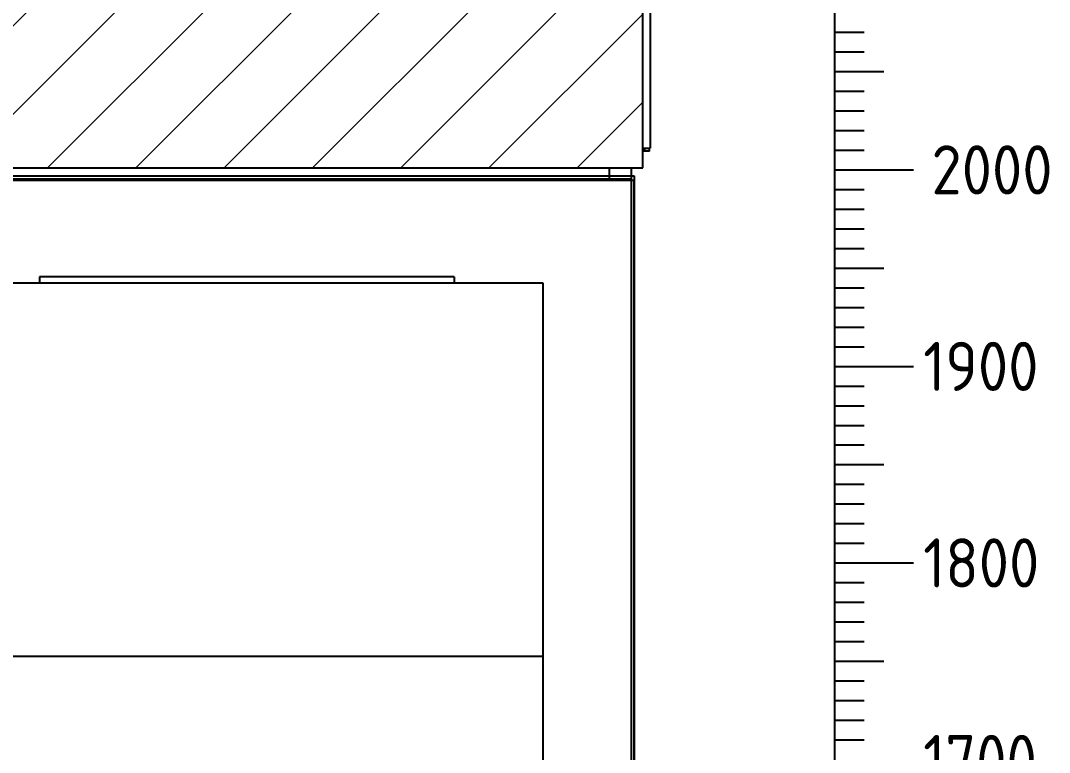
# Model space of a CAD drawing. Header units: millimetres. Extents: x 37984 to 70752, y 14140 to 37584.
# Drawn here: x 46197 to 46720, y 16470 to 16843 of the extents above; entities that cross this region are included whole.
import ezdxf
from ezdxf.enums import TextEntityAlignment as Align

# ---------------------------------------------------------------- set-up
doc = ezdxf.new("R2010")
doc.units = ezdxf.units.MM
doc.set_wipeout_variables(frame=1)
doc.layers.add('000-PI-Oprema', color=30, linetype='Continuous', lineweight=5)
for name, color, linetype in [('000-PI-ORMAR', 2, 'Continuous'), ('000-PI_TEXT', 7, 'Continuous'), ('002-PI-Kabelska kanalica', 150, 'Continuous'), ('004-PI-DIN Šina', 3, 'Continuous')]:
    doc.layers.add(name, color=color, linetype=linetype)
doc.styles.add('PI0', font='isocpeur.ttf', dxfattribs={"width": 0.9})
doc.styles.get("Standard").update_dxf_attribs({"font": 'arial.ttf'})
doc.dimstyles.new('ISO-25', dxfattribs={"dimtxt": 4, "dimasz": 3, "dimexe": 1.25, "dimexo": 0.625, "dimtad": 1, "dimtxsty": 'Standard', "dimcen": 3, "dimadec": 0, "dimazin": 0, "dimtfac": 1, "dimtmove": 0, "dimatfit": 3, "dimfxl": 1, "dimarcsym": 0})

# ---------------------------------------------------------------- blocks, each defined once
blk = doc.blocks.new('*U1283')
at = {"layer": '002-PI-Kabelska kanalica'}
for p, q in [((-20, 1388), (60, 1388)), ((-20, -100), (-20, 1388))]:
    blk.add_line(p, q, dxfattribs=at)
blk = doc.blocks.new('skala_2300')
for p, q in [((0, 1400), (0, 2300)), ((0, 2070), (15, 2070)), ((0, 2060), (15, 2060)), ((0, 2050), (25, 2050)), ((0, 2040), (15, 2040)), ((0, 2030), (15, 2030)), ((0, 2020), (15, 2020)), ((0, 2010), (15, 2010)), ((0, 2000), (40, 2000)), ((0, 2000), (40, 2000)), ((0, 1990), (15, 1990)), ((0, 1980), (15, 1980)), ((0, 1970), (15, 1970)), ((0, 1960), (15, 1960)), ((0, 1950), (25, 1950)), ((0, 1940), (15, 1940)), ((0, 1930), (15, 1930)), ((0, 1920), (15, 1920)), ((0, 1910), (15, 1910)), ((0, 1900), (40, 1900)), ((0, 1890), (15, 1890)), ((0, 1880), (15, 1880)), ((0, 1870), (15, 1870)), ((0, 1860), (15, 1860)), ((0, 1850), (25, 1850)), ((0, 1840), (15, 1840)), ((0, 1830), (15, 1830)), ((0, 1820), (15, 1820)), ((0, 1810), (15, 1810)), ((0, 1800), (40, 1800)), ((0, 1790), (15, 1790)), ((0, 1780), (15, 1780)), ((0, 1770), (15, 1770)), ((0, 1760), (15, 1760)), ((0, 1750), (25, 1750)), ((0, 1740), (15, 1740)), ((0, 1730), (15, 1730)), ((0, 1720), (15, 1720)), ((0, 1710), (15, 1710))]:
    blk.add_line(p, q)
at = {"style": 'PI0', "width": 0.9}
for s, p in [('2000', (49.19, 2000)), ('1900', (44.97, 1900)), ('1800', (44.97, 1800)), ('1700', (44.97, 1700))]:
    blk.add_text(s, height=25, dxfattribs=at).set_placement(p, align=Align.MIDDLE_LEFT)
blk = doc.blocks.new('*U1251')
at = {"layer": '004-PI-DIN Šina', "ltscale": 0.25}
for radius in [6.25, 6]:
    blk.add_circle((0, 0), radius, dxfattribs=at)
blk = doc.blocks.new('*U1250')
at = {"layer": '004-PI-DIN Šina', "color": 0, "linetype": 'ByBlock', "lineweight": -2, "transparency": 16777216}
for p in [(0, 0), (60, 0), (120, 0)]:
    blk.add_blockref('*U1251', p, dxfattribs=at)
blk = doc.blocks.new('*D1252')
at = {"layer": '004-PI-DIN Šina', "color": 0, "lineweight": -2, "ltscale": 0.25, "transparency": 16777216}
for p, q in [((43131.57, 9143.72), (43134.25, 9145.07)), ((43128.89, 9142.38), (43118.17, 9136.99)), ((43094.31, 9125), (43115.48, 9135.64))]:
    blk.add_line(p, q, dxfattribs=at)
at = {"layer": '004-PI-DIN Šina', "color": 0, "ltscale": 0.25, "transparency": 16777216}
for points in [[(43131.34, 9144.17), (43131.79, 9143.28), (43128.89, 9142.38)], [(43115.26, 9136.09), (43115.71, 9135.19), (43118.17, 9136.99)]]:
    blk.add_solid(points, dxfattribs=at)
at = {"layer": 'Defpoints', "color": 0, "ltscale": 0.25, "transparency": 16777216}
for p in [(43128.89, 9142.38), (43118.17, 9136.99)]:
    blk.add_point(p, dxfattribs=at)
at = {"layer": '004-PI-DIN Šina', "color": 0, "ltscale": 0.25, "transparency": 16777216, "insert": (43098.11, 9130.02), "char_height": 4, "attachment_point": 5, "rotation": 26.6823}
blk.add_mtext('∅12', dxfattribs=at)
blk = doc.blocks.new('800MM KROV')
at = {"layer": '000-PI-Oprema', "ltscale": 0.25, "transparency": 33554508}
h = blk.add_hatch(dxfattribs=at)
h.set_pattern_fill('ANSI31', color=256, scale=10)
h.set_pattern_definition([(45, (-2864.576, -32441.85), (-22.45064, 22.45064), [])])
h.paths.add_polyline_path([(43479.526, 9283.182), (42687.526, 9283.182), (42687.526, 8996.182), (43479.526, 8996.182)])
at = {"layer": '000-PI-Oprema', "ltscale": 0.01}
blk.add_lwpolyline([(42687.526, 8996.182), (42687.526, 9283.182), (43479.526, 9283.182), (43479.526, 8996.182)], close=True, dxfattribs=at)
at = {"layer": '000-PI-ORMAR'}
for p, q in [((42704.526, 9289.682), (42728.026, 9289.682)), ((42704.526, 9289.182), (42704.526, 9289.682)), ((42704.526, 9283.182), (42704.526, 9289.182)), ((42728.026, 9289.682), (43461.026, 9289.682)), ((43462.526, 9289.682), (43461.026, 9289.682)), ((43461.026, 9283.182), (43461.026, 9289.682)), ((43461.026, 9289.182), (43461.026, 9283.182)), ((43462.526, 9283.182), (43462.526, 9289.682)), ((42687.526, 9283.182), (42687.526, 8996.182)), ((43479.526, 9283.182), (42687.526, 9283.182)), ((43479.526, 8996.182), (43479.526, 9283.182)), ((42683.776, 9273.182), (42687.526, 9273.182)), ((42683.776, 9273.182), (42683.776, 9006.182)), ((42684.026, 9274.682), (42687.526, 9274.682)), ((42684.026, 9274.682), (42684.026, 9273.182)), ((42686.526, 9273.182), (42686.526, 9274.682)), ((43479.526, 9274.682), (43483.026, 9274.682)), ((43479.526, 9273.182), (43483.276, 9273.182)), ((43480.526, 9273.182), (43480.526, 9274.682)), ((43483.026, 9273.182), (43483.026, 9274.682)), ((43483.276, 9273.182), (43483.276, 9006.182)), ((42683.776, 9006.182), (42687.526, 9006.182)), ((42684.026, 9006.182), (42684.026, 9004.682)), ((42687.526, 9004.682), (42684.026, 9004.682)), ((42686.526, 9006.182), (42686.526, 9004.682)), ((43479.526, 9006.182), (43483.276, 9006.182)), ((43483.026, 9004.682), (43479.526, 9004.682)), ((43480.526, 9006.182), (43480.526, 9004.682)), ((43483.026, 9004.682), (43483.026, 9006.182)), ((42687.526, 8996.182), (43479.526, 8996.182)), ((42704.526, 8996.182), (42704.526, 8989.682)), ((42706.026, 8990.182), (42706.026, 8996.182)), ((42706.026, 8996.182), (42706.026, 8989.682)), ((43462.526, 8996.182), (43462.526, 8990.182)), ((42704.526, 8989.682), (42706.026, 8989.682)), ((43439.026, 8989.682), (42706.026, 8989.682)), ((43462.526, 8989.682), (43439.026, 8989.682)), ((43462.526, 8990.182), (43462.526, 8989.682))]:
    blk.add_line(p, q, dxfattribs=at)
at = {"layer": '004-PI-DIN Šina', "ltscale": 0.25}
for p, q in [((42720.811, 9187.966), (42727.882, 9195.037)), ((42727.882, 9195.037), (43441.242, 9195.037)), ((43434.171, 9187.966), (43441.242, 9195.037)), ((43441.242, 9195.037), (43441.242, 9180.895)), ((43434.171, 9187.966), (43434.171, 9180.895)), ((42706.668, 9173.824), (42713.739, 9180.895)), ((42713.739, 9180.895), (43455.384, 9180.895)), ((43448.313, 9173.824), (43455.384, 9180.895)), ((43455.384, 9180.895), (43455.384, 9166.753)), ((43448.313, 9173.824), (43448.313, 9166.753)), ((42692.526, 9159.682), (42699.597, 9166.753)), ((42699.597, 9166.753), (43476.597, 9166.753)), ((43469.526, 9159.682), (43476.597, 9166.753)), ((43476.597, 9166.753), (43476.597, 9126.753)), ((43469.526, 9119.682), (43476.597, 9126.753))]:
    blk.add_line(p, q, dxfattribs=at)
at = {"layer": '004-PI-DIN Šina'}
for p, q in [((42720.811, 9180.895), (42720.811, 9187.966)), ((43434.171, 9187.966), (42720.811, 9187.966)), ((42706.668, 9166.753), (42706.668, 9173.824)), ((43448.313, 9173.824), (42706.668, 9173.824)), ((43469.526, 9159.682), (42692.526, 9159.682)), ((42692.526, 9119.682), (42692.526, 9159.682)), ((43469.526, 9119.682), (43469.526, 9159.682)), ((42692.526, 9119.682), (43469.526, 9119.682))]:
    blk.add_line(p, q, dxfattribs=at)
blk.add_blockref('*U1250', (43123.526, 9139.682), dxfattribs=at)
at = {"layer": '000-PI_TEXT', "ltscale": 0.01, "insert": (42799.159, 9111.543), "char_height": 15, "width": 286.2, "attachment_point": 1, "style": 'PI0'}
blk.add_mtext('{\\fISOCPEUR|b0|i0|c238|p34;L1/L2/L3}', dxfattribs=at)
at = {"layer": '004-PI-DIN Šina', "ltscale": 0.25}
dim = blk.add_diameter_dim_2p(p1=(43128.887, 9142.376), p2=(43118.165, 9136.987), dimstyle='ISO-25', dxfattribs=at)
dim.commit()
dim.dimension.update_dxf_attribs({"geometry": '*D1252', "text_midpoint": (43099.354, 9127.533), "dimtype": 131})

msp = doc.modelspace()

# ---------------------------------------------------------------- linework, layer by layer
at = {"layer": '000-PI-ORMAR'}
for p, q in [((45129.483, 16767.904), (46509.468, 16767.904)), ((46507.396, 16767.904), (46507.396, 16761.404)), ((46508.908, 16761.404), (46116.908, 16761.404)), ((46129.146, 16763.904), (46496.646, 16763.904)), ((46129.146, 16762.404), (46496.646, 16762.404)), ((46495.896, 16761.404), (46472.396, 16761.404)), ((46496.646, 16763.904), (46508.896, 16763.904)), ((46496.646, 16762.404), (46507.396, 16762.404)), ((46507.396, 16761.404), (46507.396, 14776.904)), ((46508.896, 16763.904), (46508.896, 16761.404)), ((46508.896, 16761.404), (46508.896, 14776.904)), ((46508.908, 14776.904), (46508.908, 16761.404)), ((46163.396, 16709.404), (46462.396, 16709.404)), ((46206.396, 16712.404), (46206.396, 16709.404)), ((46417.396, 16712.404), (46206.396, 16712.404)), ((46417.396, 16712.404), (46417.396, 16709.404)), ((46462.396, 16709.404), (46462.396, 14819.404))]:
    msp.add_line(p, q, dxfattribs=at)

# ---------------------------------------------------------------- block references
msp.add_blockref('skala_2300', (46610.98, 14766.904))
at = {"rotation": 270}
msp.add_blockref('*U1283', (45074.483, 16499.404), dxfattribs=at)

# ---------------------------------------------------------------- next in the draw order: wipeouts: each hides what was drawn before it
msp.add_wipeout([(45721.261, 17054.973), (46513.261, 17054.973), (46513.261, 16767.973), (45721.261, 16767.973)])

# ---------------------------------------------------------------- next in the draw order: block references
at = {"layer": '000-PI-ORMAR'}
msp.add_blockref('800MM KROV', (3033.734, 7771.791), dxfattribs=at)

doc.saveas('drawing.dxf')
